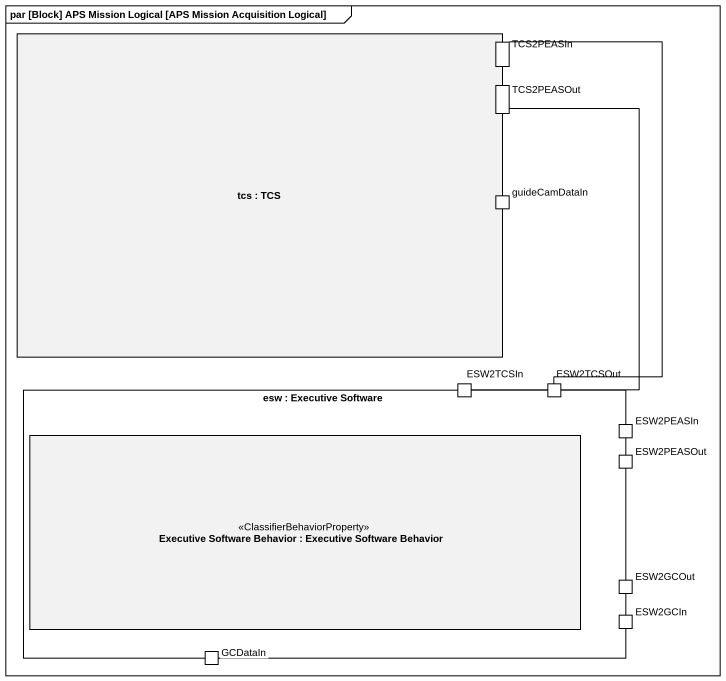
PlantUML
@startuml
mainframe par [Block] APS Mission Logical [APS Mission Acquisition Logical]
rectangle "tcs : TCS" as tcs {
  port TCS2PEASIn
  port TCS2PEASOut
  port guideCamDataIn
}
rectangle "esw : Executive Software" as esw {
  port ESW2TCSIn
  port ESW2TCSOut
  rectangle "Executive Software Behavior : Executive Software Behavior" as Executive_Software_Behavior <<ClassifierBehaviorProperty>>
  port ESW2PEASIn
  port ESW2PEASOut
  port ESW2GCOut
  port ESW2GCIn
  port GCDataIn
}
TCS2PEASOut -- ESW2TCSIn
ESW2TCSOut -up- TCS2PEASIn
@enduml
